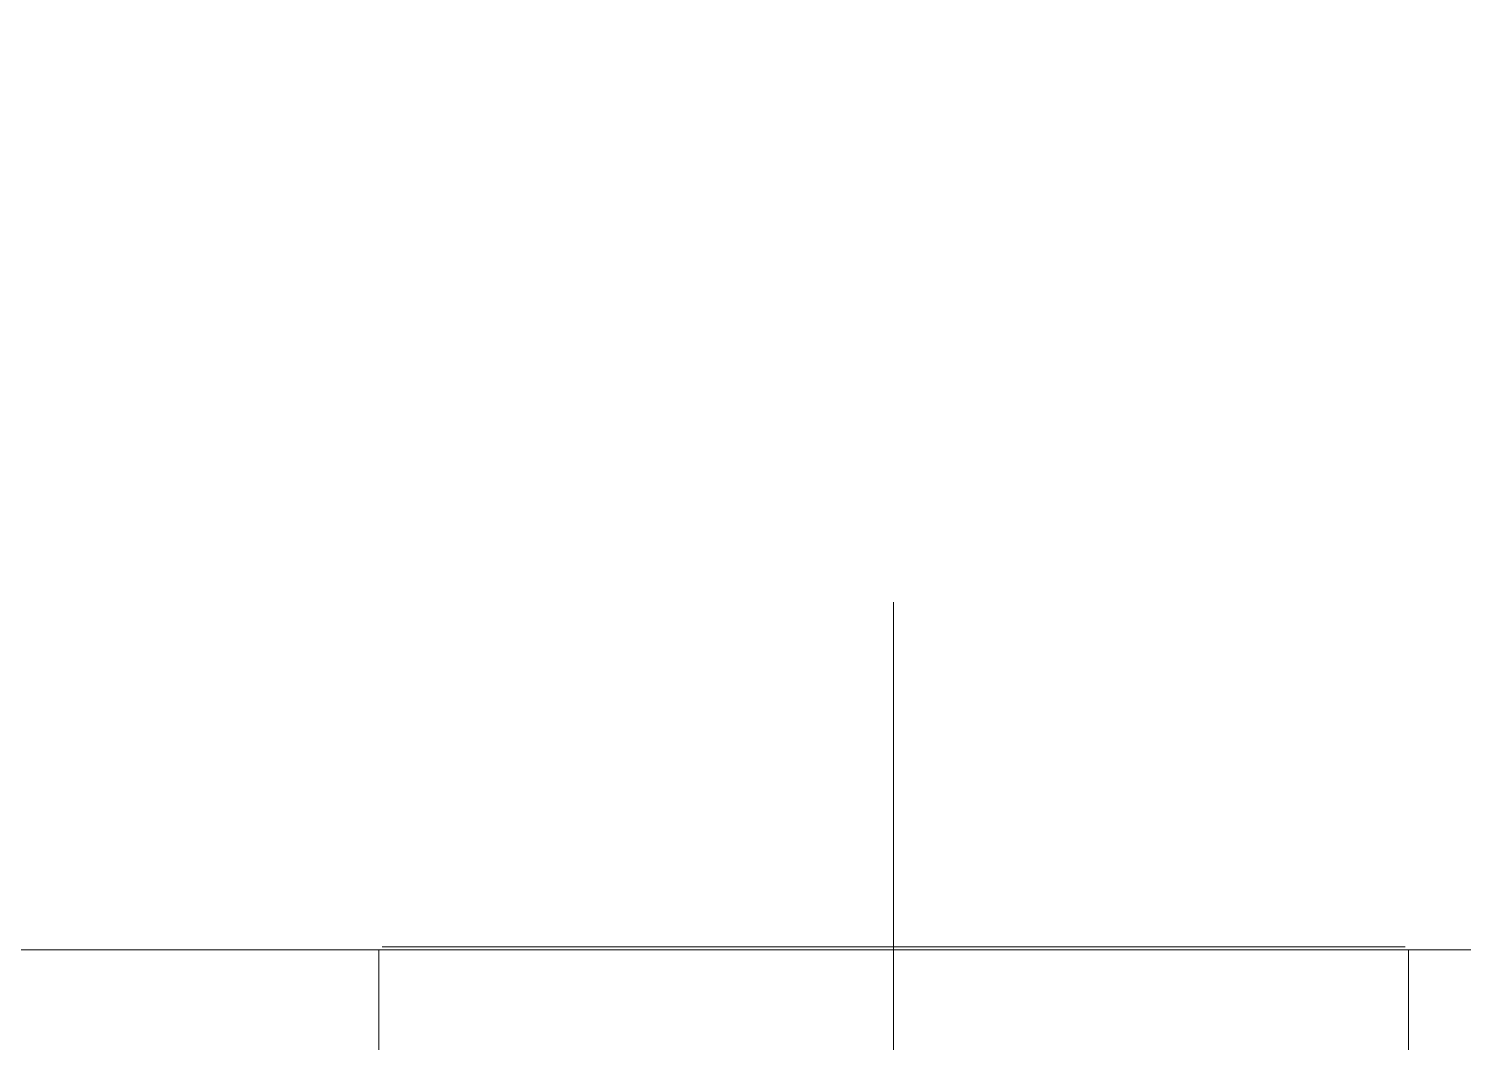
# Model space of a CAD drawing. Header units: millimetres. Extents: x 863 to 22635, y -482 to 12118.
# Drawn here: x 15915.85 to 15924.91, y 4040 to 4046.4 of the extents above; entities that cross this region are included whole.
import ezdxf

# ---------------------------------------------------------------- set-up
doc = ezdxf.new("R2010")
doc.units = ezdxf.units.MM
doc.layers.add('SANITARY', color=144, linetype='Continuous', lineweight=20)

# ---------------------------------------------------------------- blocks, each defined once
blk = doc.blocks.new('210811_aramusluk')
at = {"layer": 'SANITARY', "color": 0}
blk.add_line((5116.4994, -679.8242, 0), (5116.4994, -690.641, 0), dxfattribs=at)
at = {"layer": 'SANITARY', "color": 0, "lineweight": 5}
blk.add_line((5113.2692, -681.9994, 0), (5119.7292, -681.9994, 0), dxfattribs=at)
for points in [[(5113.2492, -682.8494, 0), (5113.2492, -682.8494, 0), (5113.2492, -682.0193, 0), (5113.2492, -682.0193, 0)], [(5119.7492, -682.8494, 0), (5119.7492, -682.8494, 0), (5119.7492, -682.0193, 0), (5119.7492, -682.0193, 0)]]:
    blk.add_open_spline(points, degree=3, dxfattribs=at)

msp = doc.modelspace()

# ---------------------------------------------------------------- linework, layer by layer
at = {"layer": 'SANITARY'}
msp.add_lwpolyline([(15937.5358, 4040.5874), (15837.5358, 4040.5874), (15837.5358, 4055.5874), (15937.5358, 4055.5874)], close=True, dxfattribs=at)

# ---------------------------------------------------------------- block references
at = {"layer": 'SANITARY', "extrusion": (0, 0, -1), "xscale": -1, "zscale": -1, "rotation": 1.464228738257134e-08}
msp.add_blockref('210811_aramusluk', (-10804.812, 4722.6066, 0), dxfattribs=at)

doc.saveas('drawing.dxf')
